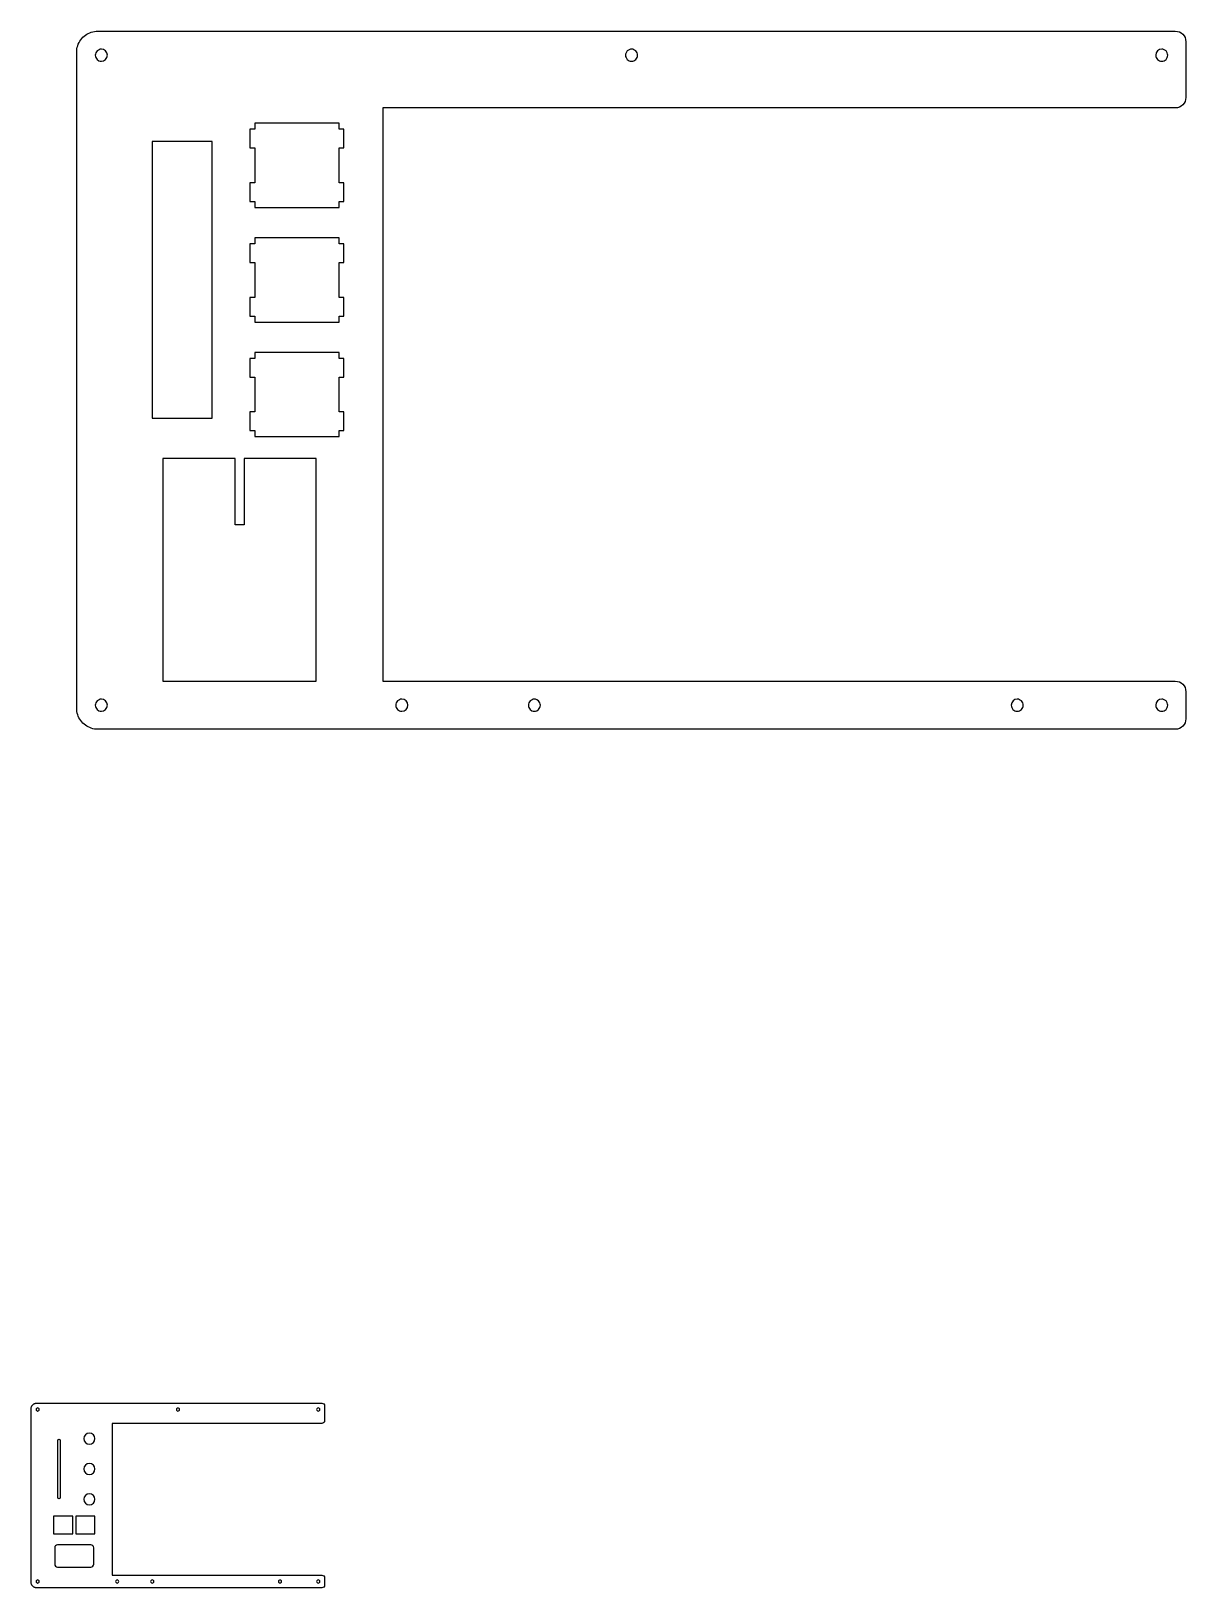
# Model space of a CAD drawing. Extents: x 9 to 734, y 30 to 1008.
import ezdxf

# ---------------------------------------------------------------- set-up
doc = ezdxf.new("R2010")
doc.units = 0

msp = doc.modelspace()

# ---------------------------------------------------------------- linework, layer by layer
at = {"layer": 'Layer 1'}
for p, q in [((46.955082, 1006.87149), (47.953129, 1007.15269)), ((47.953129, 1007.15269), (48.972659, 1007.35589)), ((48.972659, 1007.35589), (50.003909, 1007.47499)), ((50.003909, 1007.47499), (51.042969, 1007.51599)), ((51.042969, 1007.51599), (727.445, 1007.51599)), ((727.445, 1007.51599), (728.776473, 1007.379728)), ((728.776473, 1007.379728), (730.016365, 1006.993048)), ((37.97852, 996.36172), (38.177738, 997.37734)), ((38.177738, 997.37734), (38.460942, 998.3793)), ((38.460942, 998.3793), (38.820316, 999.35)), ((38.820316, 999.35), (39.255863, 1000.29529)), ((39.255863, 1000.29529), (39.761723, 1001.20349)), ((39.761723, 1001.20349), (40.339848, 1002.06489)), ((40.339848, 1002.06489), (40.982426, 1002.88129)), ((40.982426, 1002.88129), (41.689457, 1003.64489)), ((41.689457, 1003.64489), (42.449223, 1004.34809)), ((42.449223, 1004.34809), (43.265629, 1004.99449)), ((43.265629, 1004.99449), (44.130863, 1005.56879)), ((44.130863, 1005.56879), (45.039066, 1006.07849)), ((45.039066, 1006.07849), (45.97852, 1006.51209)), ((45.97852, 1006.51209), (46.955082, 1006.87149)), ((730.016365, 1006.993048), (731.138175, 1006.382496)), ((731.138175, 1006.382496), (732.115405, 1005.574619)), ((732.115405, 1005.574619), (732.921554, 1004.595963)), ((732.921554, 1004.595963), (733.530123, 1003.473075)), ((733.530123, 1003.473075), (733.914612, 1002.232502)), ((733.914612, 1002.232502), (734.04852, 1000.90079)), ((734.04852, 1000.90079), (734.04852, 965.88129)), ((37.8125, 994.28945), (37.85352, 995.32851)), ((37.8125, 582.27145), (37.8125, 994.28945)), ((37.85352, 995.32851), (37.97852, 996.36172)), ((49.580751, 993.15464), (49.50393, 992.393)), ((49.50393, 992.393), (49.579329, 991.638146)), ((49.579329, 991.638146), (49.795765, 990.93417)), ((49.800987, 993.864034), (49.580751, 993.15464)), ((49.795765, 990.93417), (50.592914, 989.738491)), ((50.610929, 995.065301), (49.800987, 993.864034)), ((50.592914, 989.738491), (51.777701, 988.925242)), ((51.812196, 995.875243), (50.610929, 995.065301)), ((51.777701, 988.925242), (52.478685, 988.699302)), ((52.52159, 996.095479), (51.812196, 995.875243)), ((52.478685, 988.699302), (53.23245, 988.6137)), ((53.28323, 996.1723), (52.52159, 996.095479)), ((53.2324, 988.6137), (53.2344, 988.6137)), ((53.23245, 988.6137), (53.2324, 988.6137)), ((53.2344, 988.6137), (53.28323, 988.6137)), ((54.730069, 995.885116), (53.28323, 996.1723)), ((53.28323, 988.6137), (54.730069, 988.900884)), ((55.956792, 995.065991), (54.730069, 995.885116)), ((54.730069, 988.900884), (55.956792, 989.720009)), ((56.77655, 993.83969), (55.956792, 995.065991)), ((55.956792, 989.720009), (56.77655, 990.94631)), ((57.06448, 992.393), (56.77655, 993.83969)), ((56.77655, 990.94631), (57.06448, 992.393)), ((382.406721, 993.15464), (382.3299, 992.393)), ((382.3299, 992.393), (382.405298, 991.638147)), ((382.405298, 991.638147), (382.621734, 990.934173)), ((382.626957, 993.864034), (382.406721, 993.15464)), ((382.621734, 990.934173), (383.418881, 989.738495)), ((383.436899, 995.065301), (382.626957, 993.864034)), ((383.418881, 989.738495), (384.603664, 988.925244)), ((384.638166, 995.875243), (383.436899, 995.065301)), ((384.603664, 988.925244), (385.304647, 988.699304)), ((385.34756, 996.095479), (384.638166, 995.875243)), ((385.304647, 988.699304), (386.05841, 988.6137)), ((386.1092, 996.1723), (385.34756, 996.095479)), ((386.0584, 988.6137), (386.0604, 988.6137)), ((386.05841, 988.6137), (386.0584, 988.6137)), ((386.0604, 988.6137), (386.1092, 988.6137)), ((386.870839, 996.095478), (386.1092, 996.1723)), ((386.1092, 988.6137), (386.870839, 988.690522)), ((387.580231, 995.87524), (386.870839, 996.095478)), ((386.870839, 988.690522), (387.580231, 988.91076)), ((388.781495, 995.065298), (387.580231, 995.87524)), ((387.580231, 988.91076), (388.781495, 989.720702)), ((389.591434, 993.864032), (388.781495, 995.065298)), ((388.781495, 989.720702), (389.591434, 990.921968)), ((389.81167, 993.154639), (389.591434, 993.864032)), ((389.591434, 990.921968), (389.81167, 991.631361)), ((389.88849, 992.393), (389.81167, 993.154639)), ((389.81167, 991.631361), (389.88849, 992.393)), ((715.43788, 993.83969), (715.14995, 992.393)), ((715.14995, 992.393), (715.225349, 991.638146)), ((715.225349, 991.638146), (715.441785, 990.93417)), ((716.257638, 995.065991), (715.43788, 993.83969)), ((715.441785, 990.93417), (716.238934, 989.738491)), ((716.238934, 989.738491), (717.423721, 988.925242)), ((717.484361, 995.885116), (716.257638, 995.065991)), ((717.423721, 988.925242), (718.124705, 988.699302)), ((718.9312, 996.1723), (717.484361, 995.885116)), ((718.124705, 988.699302), (718.87847, 988.6137)), ((718.8784, 988.6137), (718.8804, 988.6137)), ((718.87847, 988.6137), (718.8784, 988.6137)), ((718.8804, 988.6137), (718.9312, 988.6137)), ((719.69284, 996.095479), (718.9312, 996.1723)), ((718.9312, 988.6137), (719.69284, 988.690521)), ((720.402234, 995.875243), (719.69284, 996.095479)), ((719.69284, 988.690521), (720.402234, 988.910757)), ((721.603501, 995.065301), (720.402234, 995.875243)), ((720.402234, 988.910757), (721.603501, 989.720699)), ((722.413443, 993.864034), (721.603501, 995.065301)), ((721.603501, 989.720699), (722.413443, 990.921966)), ((722.633679, 993.15464), (722.413443, 993.864034)), ((722.413443, 990.921966), (722.633679, 991.63136)), ((722.7105, 992.393), (722.633679, 993.15464)), ((722.633679, 991.63136), (722.7105, 992.393)), ((727.43328, 959.27777), (230.043, 959.27777)), ((230.043, 959.27777), (230.043, 599.271)), ((728.764998, 959.411671), (727.43328, 959.27777)), ((730.005578, 959.796155), (728.764998, 959.411671)), ((731.128472, 960.404722), (730.005578, 959.796155)), ((732.107135, 961.210871), (731.128472, 960.404722)), ((732.915018, 962.188102), (732.107135, 961.210871)), ((733.525574, 963.309916), (732.915018, 962.188102)), ((733.912257, 964.549812), (733.525574, 963.309916)), ((734.04852, 965.88129), (733.912257, 964.549812)), ((202.5078, 949.7328), (149.594, 949.7328)), ((149.594, 949.7328), (149.594, 945.9535)), ((202.5078, 945.9535), (202.5078, 949.7328)), ((149.594, 945.9535), (146.57447, 945.9535)), ((146.57447, 945.9535), (146.57447, 934.2367)), ((205.53124, 945.9535), (202.5078, 945.9535)), ((205.53124, 934.2367), (205.53124, 945.9535)), ((122.949, 938.207), (85.1543, 938.207)), ((85.1543, 938.207), (85.1543, 764.348)), ((122.949, 764.348), (122.949, 938.207)), ((146.57447, 934.2367), (149.594, 934.2367)), ((149.594, 934.2367), (149.594, 912.3168)), ((202.5078, 912.3168), (202.5078, 934.2367)), ((202.5078, 934.2367), (205.53124, 934.2367)), ((149.594, 912.3168), (146.57447, 912.3168)), ((146.57447, 912.3168), (146.57447, 900.6)), ((205.53124, 912.3168), (202.5078, 912.3168)), ((205.53124, 900.6), (205.53124, 912.3168)), ((146.57447, 900.6), (149.594, 900.6)), ((149.594, 900.6), (149.5937, 896.8207)), ((202.5078, 896.8207), (202.5078, 900.6)), ((202.5078, 900.6), (205.53124, 900.6)), ((149.5937, 896.8207), (202.5078, 896.8207)), ((149.596, 873.9535), (146.57452, 873.9535)), ((146.57452, 873.9535), (146.57452, 862.2367)), ((202.5098, 877.7328), (149.596, 877.7328)), ((149.596, 877.7328), (149.596, 873.9535)), ((202.5098, 873.9535), (202.5098, 877.7328)), ((205.53323, 873.9535), (202.5098, 873.9535)), ((205.53323, 862.2367), (205.53323, 873.9535)), ((146.57452, 862.2367), (149.596, 862.2367)), ((149.596, 862.2367), (149.596, 840.312)), ((202.5098, 840.3129), (202.5098, 862.2367)), ((202.5098, 862.2367), (205.53323, 862.2367)), ((149.596, 840.312), (146.57452, 840.312)), ((146.57452, 840.312), (146.57452, 828.5991)), ((205.53323, 840.3129), (202.5098, 840.3129)), ((205.53323, 828.6), (205.53323, 840.3129)), ((146.57452, 828.5991), (149.596, 828.5991)), ((149.596, 828.5991), (149.5957, 824.8207)), ((149.5957, 824.8207), (202.5098, 824.8207)), ((202.5098, 824.8207), (202.5098, 828.6)), ((202.5098, 828.6), (205.53323, 828.6)), ((149.596, 801.9528), (146.57452, 801.9528)), ((146.57452, 801.9528), (146.57452, 790.236)), ((202.5101, 805.7321), (149.596, 805.7321)), ((149.596, 805.7321), (149.596, 801.9528)), ((202.5101, 801.9528), (202.5101, 805.7321)), ((205.53353, 801.9528), (202.5101, 801.9528)), ((205.53353, 790.236), (205.53353, 801.9528)), ((146.57452, 790.236), (149.596, 790.236)), ((149.596, 790.236), (149.596, 768.3161)), ((202.5101, 768.3161), (202.5101, 790.236)), ((202.5101, 790.236), (205.53353, 790.236)), ((85.1543, 764.348), (122.949, 764.348)), ((149.596, 768.3161), (146.57452, 768.3161)), ((146.57452, 768.3161), (146.57452, 756.5993)), ((205.53353, 768.3161), (202.5101, 768.3161)), ((205.53353, 756.5993), (205.53353, 768.3161)), ((146.57452, 756.5993), (149.596, 756.5993)), ((149.596, 756.5993), (149.596, 752.82)), ((202.5101, 752.82), (202.5101, 756.5993)), ((202.5101, 756.5993), (205.53353, 756.5993)), ((149.596, 752.82), (202.5101, 752.82)), ((137.21098, 739.10985), (91.8574, 739.10985)), ((91.8574, 739.10985), (91.8574, 735.3325)), ((91.8574, 735.3325), (91.8574, 697.5376)), ((137.21098, 697.53755), (137.21098, 739.10985)), ((188.2344, 739.10985), (142.8809, 739.10985)), ((142.8809, 739.10985), (142.8809, 697.53755)), ((188.2344, 735.3325), (188.2344, 739.10985)), ((188.2344, 697.5356), (188.2344, 735.3325)), ((91.8574, 697.5376), (91.8574, 697.5356)), ((91.8574, 697.5356), (91.8574, 599.27)), ((142.8809, 697.53755), (137.21098, 697.53755)), ((188.2344, 599.27), (188.2344, 697.5356)), ((91.8574, 599.27), (188.2344, 599.27)), ((230.043, 599.271), (727.445, 599.271)), ((727.445, 599.271), (728.776477, 599.134738)), ((728.776477, 599.134738), (730.016372, 598.748055)), ((730.016372, 598.748055), (731.138185, 598.1375)), ((731.138185, 598.1375), (732.115416, 597.329618)), ((732.115416, 597.329618), (732.921565, 596.350957)), ((50.610942, 586.820695), (49.801, 585.619431)), ((51.812208, 587.630634), (50.610942, 586.820695)), ((52.521601, 587.85087), (51.812208, 587.630634)), ((53.28324, 587.92769), (52.521601, 587.85087)), ((54.730076, 587.640507), (53.28324, 587.92769)), ((55.956798, 586.821384), (54.730076, 587.640507)), ((56.776557, 585.595087), (55.956798, 586.821384)), ((239.220059, 586.822701), (238.410117, 585.621434)), ((240.421326, 587.632643), (239.220059, 586.822701)), ((241.13072, 587.852879), (240.421326, 587.632643)), ((241.89236, 587.9297), (241.13072, 587.852879)), ((243.339199, 587.642516), (241.89236, 587.9297)), ((244.565922, 586.823391), (243.339199, 587.642516)), ((245.38568, 585.59709), (244.565922, 586.823391)), ((322.434962, 586.820695), (321.62502, 585.619431)), ((323.636228, 587.630634), (322.434962, 586.820695)), ((324.345621, 587.85087), (323.636228, 587.630634)), ((325.10726, 587.92769), (324.345621, 587.85087)), ((325.868899, 587.85087), (325.10726, 587.92769)), ((326.578292, 587.630634), (325.868899, 587.85087)), ((327.779558, 586.820695), (326.578292, 587.630634)), ((328.5895, 585.619431), (327.779558, 586.820695)), ((625.552602, 586.821384), (624.732843, 585.595087)), ((626.779324, 587.640507), (625.552602, 586.821384)), ((628.22616, 587.92769), (626.779324, 587.640507)), ((628.987799, 587.85087), (628.22616, 587.92769)), ((629.697192, 587.630634), (628.987799, 587.85087)), ((630.898458, 586.820695), (629.697192, 587.630634)), ((631.7084, 585.619431), (630.898458, 586.820695)), ((716.257702, 586.821384), (715.437943, 585.595087)), ((717.484424, 587.640507), (716.257702, 586.821384)), ((718.93126, 587.92769), (717.484424, 587.640507)), ((719.692899, 587.85087), (718.93126, 587.92769)), ((720.402292, 587.630634), (719.692899, 587.85087)), ((721.603558, 586.820695), (720.402292, 587.630634)), ((722.4135, 585.619431), (721.603558, 586.820695)), ((732.921565, 596.350957), (733.530132, 595.228064)), ((733.530132, 595.228064), (733.914617, 593.987486)), ((733.914617, 593.987486), (734.04852, 592.65577)), ((734.04852, 592.65577), (734.04852, 575.64597)), ((37.84961, 581.23239), (37.8125, 582.27145)), ((37.976563, 580.20114), (37.84961, 581.23239)), ((38.175782, 579.17966), (37.976563, 580.20114)), ((38.457032, 578.18161), (38.175782, 579.17966)), ((38.816407, 577.207), (38.457032, 578.18161)), ((39.251954, 576.26559), (38.816407, 577.207)), ((49.580762, 584.910039), (49.50394, 584.1484)), ((49.50394, 584.1484), (49.579339, 583.393546)), ((49.579339, 583.393546), (49.795775, 582.68957)), ((49.801, 585.619431), (49.580762, 584.910039)), ((49.795775, 582.68957), (50.592924, 581.493891)), ((50.592924, 581.493891), (51.777711, 580.680642)), ((51.777711, 580.680642), (52.478695, 580.454702)), ((52.478695, 580.454702), (53.23246, 580.3691)), ((53.23246, 580.3691), (53.28324, 580.3691)), ((53.23246, 580.3691), (53.23246, 580.3691)), ((53.28324, 580.3691), (54.730079, 580.656284)), ((54.730079, 580.656284), (55.956802, 581.475409)), ((55.956802, 581.475409), (56.77656, 582.70171)), ((57.06449, 584.1484), (56.776557, 585.595087)), ((56.77656, 582.70171), (57.06449, 584.1484)), ((238.189881, 584.91204), (238.11306, 584.1504)), ((238.11306, 584.1504), (238.188459, 583.395546)), ((238.188459, 583.395546), (238.404895, 582.69157)), ((238.410117, 585.621434), (238.189881, 584.91204)), ((238.404895, 582.69157), (239.202044, 581.495891)), ((239.202044, 581.495891), (240.386831, 580.682642)), ((240.386831, 580.682642), (241.087815, 580.456702)), ((241.087815, 580.456702), (241.84158, 580.3711)), ((241.84156, 580.3711), (241.89236, 580.3711)), ((241.84158, 580.3711), (241.84156, 580.3711)), ((241.89236, 580.3711), (243.339199, 580.658284)), ((243.339199, 580.658284), (244.565922, 581.477409)), ((244.565922, 581.477409), (245.38568, 582.70371)), ((245.67361, 584.1504), (245.38568, 585.59709)), ((245.38568, 582.70371), (245.67361, 584.1504)), ((321.404782, 584.910039), (321.32796, 584.1484)), ((321.32796, 584.1484), (321.403359, 583.393546)), ((321.403359, 583.393546), (321.619795, 582.68957)), ((321.62502, 585.619431), (321.404782, 584.910039)), ((321.619795, 582.68957), (322.416944, 581.493891)), ((322.416944, 581.493891), (323.601731, 580.680642)), ((323.601731, 580.680642), (324.302715, 580.454702)), ((324.302715, 580.454702), (325.05648, 580.3691)), ((325.05646, 580.3691), (325.10726, 580.3691)), ((325.05648, 580.3691), (325.05646, 580.3691)), ((325.10726, 580.3691), (325.8689, 580.445921)), ((325.8689, 580.445921), (326.578294, 580.666157)), ((326.578294, 580.666157), (327.779561, 581.476099)), ((327.779561, 581.476099), (328.589503, 582.677366)), ((328.809738, 584.910039), (328.5895, 585.619431)), ((328.589503, 582.677366), (328.809739, 583.38676)), ((328.88656, 584.1484), (328.809738, 584.910039)), ((328.809739, 583.38676), (328.88656, 584.1484)), ((624.732843, 585.595087), (624.44491, 584.1484)), ((624.44491, 584.1484), (624.520309, 583.393546)), ((624.520309, 583.393546), (624.736745, 582.68957)), ((624.736745, 582.68957), (625.533894, 581.493891)), ((625.533894, 581.493891), (626.718681, 580.680642)), ((626.718681, 580.680642), (627.419665, 580.454702)), ((627.419665, 580.454702), (628.17343, 580.3691)), ((628.17343, 580.3691), (628.17346, 580.3691)), ((628.17346, 580.3691), (628.22616, 580.3691)), ((628.22616, 580.3691), (628.9878, 580.445921)), ((628.9878, 580.445921), (629.697194, 580.666157)), ((629.697194, 580.666157), (630.898461, 581.476099)), ((630.898461, 581.476099), (631.708403, 582.677366)), ((631.928638, 584.910039), (631.7084, 585.619431)), ((631.708403, 582.677366), (631.928639, 583.38676)), ((632.00546, 584.1484), (631.928638, 584.910039)), ((631.928639, 583.38676), (632.00546, 584.1484)), ((715.437943, 585.595087), (715.15001, 584.1484)), ((715.15001, 584.1484), (715.225409, 583.393546)), ((715.225409, 583.393546), (715.441845, 582.68957)), ((715.441845, 582.68957), (716.238994, 581.493891)), ((716.238994, 581.493891), (717.423781, 580.680642)), ((717.423781, 580.680642), (718.124765, 580.454702)), ((718.124765, 580.454702), (718.87853, 580.3691)), ((718.87853, 580.3691), (718.87856, 580.3691)), ((718.87856, 580.3691), (718.93126, 580.3691)), ((718.93126, 580.3691), (719.6929, 580.445921)), ((719.6929, 580.445921), (720.402294, 580.666157)), ((720.402294, 580.666157), (721.603561, 581.476099)), ((721.603561, 581.476099), (722.413503, 582.677366)), ((722.633738, 584.910039), (722.4135, 585.619431)), ((722.413503, 582.677366), (722.633739, 583.38676)), ((722.71056, 584.1484), (722.633738, 584.910039)), ((722.633739, 583.38676), (722.71056, 584.1484)), ((39.757813, 575.35935), (39.251954, 576.26559)), ((40.335939, 574.49411), (39.757813, 575.35935)), ((40.978517, 573.6777), (40.335939, 574.49411)), ((41.685548, 572.91794), (40.978517, 573.6777)), ((42.445313, 572.21091), (41.685548, 572.91794)), ((43.26172, 571.56833), (42.445313, 572.21091)), ((44.126954, 570.9902), (43.26172, 571.56833)), ((45.035157, 570.48435), (44.126954, 570.9902)), ((45.97461, 570.0488), (45.035157, 570.48435)), ((46.951173, 569.68942), (45.97461, 570.0488)), ((47.94922, 569.40622), (46.951173, 569.68942)), ((48.96875, 569.207), (47.94922, 569.40622)), ((50, 569.082), (48.96875, 569.207)), ((51.0391, 569.039), (50, 569.082)), ((727.43328, 569.04246), (51.0391, 569.039)), ((728.764997, 569.176361), (727.43328, 569.04246)), ((730.005575, 569.560844), (728.764997, 569.176361)), ((731.128469, 570.16941), (730.005575, 569.560844)), ((732.107131, 570.975557), (731.128469, 570.16941)), ((732.915014, 571.952787), (732.107131, 570.975557)), ((733.525571, 573.074599), (732.915014, 571.952787)), ((733.912256, 574.314493), (733.525571, 573.074599)), ((734.04852, 575.64597), (733.912256, 574.314493)), ((9.220089, 142.307), (9.230939, 142.58192)), ((9.220089, 33.28901), (9.220089, 142.307)), ((9.230939, 142.58192), (9.264009, 142.85529)), ((9.264009, 142.85529), (9.316719, 143.12401)), ((9.316719, 143.12401), (9.391649, 143.38911)), ((9.391649, 143.38911), (9.486729, 143.64594)), ((9.486729, 143.64594), (9.601968, 143.89605)), ((9.601968, 143.89605), (9.73581, 144.13635)), ((9.73581, 144.13635), (9.888772, 144.36424)), ((9.888772, 144.36424), (10.058787, 144.58025)), ((10.058787, 144.58025), (10.245856, 144.78231)), ((10.245856, 144.78231), (10.446877, 144.96834)), ((10.446877, 144.96834), (10.662885, 145.13991)), ((10.662885, 145.13991), (10.891811, 145.29183)), ((10.891811, 145.29183), (11.132107, 145.42671)), ((11.132107, 145.42671), (11.38067, 145.54143)), ((11.38067, 145.54143), (11.639052, 145.63653)), ((11.639052, 145.63653), (11.903119, 145.71093)), ((11.903119, 145.71093), (12.17287, 145.76413)), ((12.17287, 145.76413), (12.445722, 145.79613)), ((12.389476, 142.18769), (12.313479, 141.80488)), ((12.313479, 141.80488), (12.390705, 141.418895)), ((12.606205, 142.512258), (12.389476, 142.18769)), ((12.390705, 141.418895), (12.601619, 141.102539)), ((12.445722, 145.79613), (12.72064, 145.80693)), ((12.601619, 141.102539), (12.91509, 140.887368)), ((12.930658, 142.729149), (12.606205, 142.512258)), ((12.72064, 145.80693), (191.685, 145.80693)), ((12.91509, 140.887368), (13.299982, 140.80494)), ((13.313417, 142.80533), (12.930658, 142.729149)), ((13.299977, 140.80494), (13.313417, 140.80494)), ((13.299982, 140.80494), (13.299977, 140.80494)), ((13.696336, 142.729299), (13.313417, 142.80533)), ((13.313417, 140.80494), (13.696219, 140.880922)), ((13.696219, 140.880922), (14.020786, 141.097647)), ((14.020966, 142.512443), (13.696336, 142.729299)), ((14.020786, 141.097647), (14.237684, 141.422106)), ((14.23783, 142.187811), (14.020966, 142.512443)), ((14.237684, 141.422106), (14.313877, 141.80488)), ((14.313877, 141.80488), (14.23783, 142.187811)), ((100.449734, 142.187691), (100.373737, 141.80488)), ((100.373737, 141.80488), (100.450963, 141.418896)), ((100.666464, 142.512259), (100.449734, 142.187691)), ((100.450963, 141.418896), (100.661876, 141.10254)), ((100.661876, 141.10254), (100.975346, 140.887369)), ((100.990917, 142.72915), (100.666464, 142.512259)), ((100.975346, 140.887369), (101.360237, 140.80494)), ((101.373677, 142.80533), (100.990917, 142.72915)), ((101.360237, 140.80494), (101.360277, 140.80494)), ((101.360277, 140.80494), (101.373677, 140.80494)), ((101.756437, 142.72915), (101.373677, 142.80533)), ((101.373677, 140.80494), (101.762879, 140.883535)), ((102.08089, 142.512259), (101.756437, 142.72915)), ((101.762879, 140.883535), (102.08071, 141.097831)), ((102.08071, 141.097831), (102.295009, 141.415666)), ((102.29762, 142.187691), (102.08089, 142.512259)), ((102.295009, 141.415666), (102.373617, 141.80488)), ((102.373617, 141.80488), (102.29762, 142.187691)), ((188.508464, 142.187811), (188.432417, 141.80488)), ((188.432417, 141.80488), (188.509644, 141.418894)), ((188.725328, 142.512443), (188.508464, 142.187811)), ((188.509644, 141.418894), (188.72056, 141.102537)), ((188.72056, 141.102537), (189.034032, 140.887366)), ((189.049958, 142.729299), (188.725328, 142.512443)), ((189.034032, 140.887366), (189.418927, 140.80494)), ((189.432877, 142.80533), (189.049958, 142.729299)), ((189.418927, 140.80494), (189.418977, 140.80494)), ((189.418977, 140.80494), (189.432877, 140.80494)), ((189.815637, 142.72915), (189.432877, 142.80533)), ((189.432877, 140.80494), (189.822079, 140.883535)), ((190.14009, 142.512259), (189.815637, 142.72915)), ((189.822079, 140.883535), (190.13991, 141.097831)), ((190.13991, 141.097831), (190.354209, 141.415666)), ((190.35682, 142.187691), (190.14009, 142.512259)), ((190.354209, 141.415666), (190.432817, 141.80488)), ((190.432817, 141.80488), (190.35682, 142.187691)), ((191.685, 145.80693), (192.365325, 145.668568)), ((192.365325, 145.668568), (192.920688, 145.293276)), ((192.920688, 145.293276), (193.295003, 144.737241)), ((193.295003, 144.737241), (193.43218, 144.05665)), ((193.43218, 144.05665), (193.43218, 134.79055)), ((191.6819, 133.04337), (60.0811, 133.04337)), ((60.0811, 133.04337), (60.0811, 37.7874)), ((192.362469, 133.180525), (191.6819, 133.04337)), ((192.918497, 133.554833), (192.362469, 133.180525)), ((193.293797, 134.110204), (192.918497, 133.554833)), ((193.43218, 134.79055), (193.293797, 134.110204)), ((25.994103, 122.719681), (25.745728, 122.11772)), ((25.745728, 122.11772), (25.745728, 86.817)), ((26.595806, 122.96831), (25.994103, 122.719681)), ((26.895013, 122.96831), (26.595806, 122.96831)), ((27.497009, 122.719681), (26.895013, 122.96831)), ((27.745606, 122.11772), (27.497009, 122.719681)), ((27.745606, 86.81702), (27.745606, 122.11772)), ((42.57072, 124.880501), (42.295637, 123.51811)), ((42.295637, 123.51811), (42.561942, 122.178522)), ((42.561942, 122.178522), (43.320629, 121.042845)), ((43.320816, 125.993033), (42.57072, 124.880501)), ((43.320629, 121.042845), (44.456176, 120.284002)), ((44.433333, 126.743114), (43.320816, 125.993033)), ((45.795677, 127.01815), (44.433333, 126.743114)), ((44.456176, 120.284002), (45.795677, 120.01754)), ((47.158024, 126.743116), (45.795677, 127.01815)), ((45.795677, 120.01754), (47.135181, 120.283999)), ((45.795677, 120.01754), (45.795677, 120.01754)), ((47.135181, 120.283999), (48.270732, 121.042841)), ((48.270544, 125.993036), (47.158024, 126.743116)), ((49.020643, 124.880503), (48.270544, 125.993036)), ((48.270732, 121.042841), (49.029421, 122.17852)), ((49.295727, 123.51811), (49.020643, 124.880503)), ((49.029421, 122.17852), (49.295727, 123.51811)), ((44.433859, 107.692076), (43.321339, 106.941996)), ((45.796206, 107.96711), (44.433859, 107.692076)), ((47.15855, 107.692074), (45.796206, 107.96711)), ((48.271067, 106.941993), (47.15855, 107.692074)), ((42.57124, 105.829463), (42.296156, 104.46707)), ((42.296156, 104.46707), (42.571387, 103.104841)), ((43.321339, 106.941996), (42.57124, 105.829463)), ((42.571387, 103.104841), (43.321519, 101.992473)), ((43.321519, 101.992473), (44.433982, 101.242522)), ((44.433982, 101.242522), (45.796206, 100.96754)), ((45.796206, 100.96754), (47.158427, 101.242525)), ((45.796206, 100.96754), (45.796206, 100.96754)), ((47.158427, 101.242525), (48.270886, 101.992477)), ((48.270886, 101.992477), (49.021016, 103.104843)), ((49.021163, 105.829461), (48.271067, 106.941993)), ((49.021016, 103.104843), (49.296246, 104.46707)), ((49.296246, 104.46707), (49.021163, 105.829461)), ((44.433856, 88.641605), (43.321335, 87.891523)), ((45.796206, 88.91664), (44.433856, 88.641605)), ((47.158553, 88.641603), (45.796206, 88.91664)), ((48.27107, 87.891519), (47.158553, 88.641603)), ((25.745728, 86.817), (25.994103, 86.215295)), ((25.994103, 86.215295), (26.595806, 85.96693)), ((26.595806, 85.96694), (26.895013, 85.96694)), ((26.595806, 85.96693), (26.595806, 85.96694)), ((26.895013, 85.96694), (27.497009, 86.21531)), ((27.497009, 86.21531), (27.745606, 86.81702)), ((42.571237, 86.778986), (42.296156, 85.41659)), ((42.296156, 85.41659), (42.57124, 84.054197)), ((43.321335, 87.891523), (42.571237, 86.778986)), ((42.57124, 84.054197), (43.321339, 82.941664)), ((43.321339, 82.941664), (44.433859, 82.191584)), ((44.433859, 82.191584), (45.796206, 81.91655)), ((45.796206, 81.91655), (47.15855, 82.191586)), ((45.796206, 81.91655), (45.796206, 81.91655)), ((47.15855, 82.191586), (48.271067, 82.941667)), ((48.271067, 82.941667), (49.021163, 84.054199)), ((49.021166, 86.778984), (48.27107, 87.891519)), ((49.021163, 84.054199), (49.296246, 85.41659)), ((49.296246, 85.41659), (49.021166, 86.778984)), ((35.319366, 74.78881), (23.3195, 74.78881)), ((23.3195, 74.78881), (23.3195, 74.18885)), ((23.3195, 74.18885), (23.319566, 63.78895)), ((35.319366, 74.18885), (35.319366, 74.78881)), ((35.319366, 63.78895), (35.319366, 74.18885)), ((37.219471, 74.18885), (37.219466, 63.78895)), ((37.22, 74.18885), (37.219471, 74.18885)), ((49.219767, 74.78881), (37.22, 74.78881)), ((37.22, 74.78881), (37.22, 74.18885)), ((49.219767, 74.18885), (49.219767, 74.78881)), ((49.219767, 63.78895), (49.219767, 74.18885)), ((23.319566, 63.78895), (35.319366, 63.78895)), ((37.219466, 63.78895), (37.219995, 63.78895)), ((37.219995, 63.78895), (37.419467, 63.78895)), ((37.419467, 63.78895), (49.219767, 63.78895)), ((24.137362, 55.685382), (23.99081, 54.95584)), ((23.99081, 54.95584), (23.99081, 44.69654)), ((24.537505, 56.279845), (24.137362, 55.685382)), ((25.131973, 56.679976), (24.537505, 56.279845)), ((25.8615, 56.82652), (25.131973, 56.679976)), ((46.619926, 56.82652), (25.8615, 56.82652)), ((47.349454, 56.679976), (46.619926, 56.82652)), ((47.943922, 56.279845), (47.349454, 56.679976)), ((48.344065, 55.685382), (47.943922, 56.279845)), ((48.490616, 54.95584), (48.344065, 55.685382)), ((48.490616, 44.69654), (48.490616, 54.95584)), ((23.99081, 44.69654), (24.137361, 43.966992)), ((24.137361, 43.966992), (24.537504, 43.372526)), ((24.537504, 43.372526), (25.131973, 42.972395)), ((25.131973, 42.972395), (25.8615, 42.82585)), ((25.8615, 42.82585), (25.861526, 42.82585)), ((25.861526, 42.82585), (46.619926, 42.82585)), ((46.619926, 42.82585), (47.349453, 42.972395)), ((47.349453, 42.972395), (47.943921, 43.372526)), ((47.943921, 43.372526), (48.344064, 43.966992)), ((48.344064, 43.966992), (48.490616, 44.69654)), ((9.229889, 33.01409), (9.220089, 33.28901)), ((9.262959, 32.74124), (9.229889, 33.01409)), ((9.315669, 32.47097), (9.262959, 32.74124)), ((9.390599, 32.2069), (9.315669, 32.47097)), ((9.485689, 31.94904), (9.390599, 32.2069)), ((9.600927, 31.69996), (9.485689, 31.94904)), ((9.734769, 31.46018), (9.600927, 31.69996)), ((9.887731, 31.23125), (9.734769, 31.46018)), ((10.057747, 31.01524), (9.887731, 31.23125)), ((10.244815, 30.81422), (10.057747, 31.01524)), ((10.445837, 30.62715), (10.244815, 30.81422)), ((10.661844, 30.45714), (10.445837, 30.62715)), ((10.890771, 30.30418), (10.661844, 30.45714)), ((11.131066, 30.17034), (10.890771, 30.30418)), ((11.37963, 30.0551), (11.131066, 30.17034)), ((11.638012, 29.96), (11.37963, 30.0551)), ((11.902079, 29.8851), (11.638012, 29.96)), ((12.171829, 29.8329), (11.902079, 29.8851)), ((12.444681, 29.7993), (12.171829, 29.8329)), ((12.389425, 34.1684), (12.313428, 33.78559)), ((12.313428, 33.78559), (12.390654, 33.399605)), ((12.606154, 34.492968), (12.389425, 34.1684)), ((12.390654, 33.399605), (12.601568, 33.083249)), ((12.7196, 29.7879), (12.444681, 29.7993)), ((12.601568, 33.083249), (12.915039, 32.868078)), ((12.930607, 34.709859), (12.606154, 34.492968)), ((191.6819, 29.78892), (12.7196, 29.7879)), ((12.915039, 32.868078), (13.299931, 32.78565)), ((13.313366, 34.78604), (12.930607, 34.709859)), ((13.299926, 32.78565), (13.313366, 32.78565)), ((13.299931, 32.78565), (13.299926, 32.78565)), ((13.696285, 34.710009), (13.313366, 34.78604)), ((13.313366, 32.78565), (13.696168, 32.861632)), ((13.696168, 32.861632), (14.020735, 33.078357)), ((14.020915, 34.493153), (13.696285, 34.710009)), ((14.020735, 33.078357), (14.237633, 33.402816)), ((14.237779, 34.168521), (14.020915, 34.493153)), ((14.237633, 33.402816), (14.313826, 33.78559)), ((14.313826, 33.78559), (14.237779, 34.168521)), ((60.0811, 37.7874), (191.685, 37.7874)), ((62.295037, 34.175801), (62.216426, 33.78659)), ((62.216426, 33.78659), (62.293652, 33.400605)), ((62.293652, 33.400605), (62.504567, 33.084249)), ((62.509337, 34.493633), (62.295037, 34.175801)), ((62.504567, 33.084249), (62.818037, 32.869078)), ((62.827167, 34.707926), (62.509337, 34.493633)), ((62.818037, 32.869078), (63.20293, 32.78665)), ((63.216366, 34.78652), (62.827167, 34.707926)), ((63.202926, 32.78665), (63.216366, 32.78665)), ((63.20293, 32.78665), (63.202926, 32.78665)), ((63.599165, 34.710539), (63.216366, 34.78652)), ((63.216366, 32.78665), (63.599168, 32.862632)), ((63.923731, 34.493817), (63.599165, 34.710539)), ((63.599168, 32.862632), (63.923735, 33.079357)), ((64.14063, 34.169361), (63.923731, 34.493817)), ((63.923735, 33.079357), (64.140633, 33.403816)), ((64.216826, 33.78659), (64.14063, 34.169361)), ((64.140633, 33.403816), (64.216826, 33.78659)), ((84.309626, 34.1684), (84.233629, 33.78559)), ((84.233629, 33.78559), (84.310855, 33.399606)), ((84.526355, 34.492968), (84.309626, 34.1684)), ((84.310855, 33.399606), (84.521769, 33.083249)), ((84.521769, 33.083249), (84.835239, 32.868078)), ((84.850807, 34.709859), (84.526355, 34.492968)), ((84.835239, 32.868078), (85.220131, 32.78565)), ((85.233566, 34.78604), (84.850807, 34.709859)), ((85.220126, 32.78565), (85.233566, 32.78565)), ((85.220131, 32.78565), (85.220126, 32.78565)), ((85.616326, 34.70986), (85.233566, 34.78604)), ((85.233566, 32.78565), (85.622768, 32.864245)), ((85.940779, 34.492969), (85.616326, 34.70986)), ((85.622768, 32.864245), (85.940599, 33.078541)), ((85.940599, 33.078541), (86.154898, 33.396376)), ((86.157509, 34.168401), (85.940779, 34.492969)), ((86.154898, 33.396376), (86.233506, 33.78559)), ((86.233506, 33.78559), (86.157509, 34.168401)), ((164.509313, 34.168521), (164.433266, 33.78559)), ((164.433266, 33.78559), (164.510493, 33.399604)), ((164.726177, 34.493153), (164.509313, 34.168521)), ((164.510493, 33.399604), (164.721409, 33.083247)), ((164.721409, 33.083247), (165.034881, 32.868076)), ((165.050807, 34.710009), (164.726177, 34.493153)), ((165.034881, 32.868076), (165.419776, 32.78565)), ((165.433726, 34.78604), (165.050807, 34.710009)), ((165.419776, 32.78565), (165.419826, 32.78565)), ((165.419826, 32.78565), (165.433726, 32.78565)), ((165.816486, 34.70986), (165.433726, 34.78604)), ((165.433726, 32.78565), (165.822928, 32.864245)), ((166.140939, 34.492969), (165.816486, 34.70986)), ((165.822928, 32.864245), (166.140759, 33.078541)), ((166.140759, 33.078541), (166.355058, 33.396376)), ((166.357669, 34.168401), (166.140939, 34.492969)), ((166.355058, 33.396376), (166.433666, 33.78559)), ((166.433666, 33.78559), (166.357669, 34.168401)), ((188.508413, 34.168521), (188.432366, 33.78559)), ((188.432366, 33.78559), (188.509593, 33.399604)), ((188.725277, 34.493153), (188.508413, 34.168521)), ((188.509593, 33.399604), (188.720509, 33.083247)), ((188.720509, 33.083247), (189.033981, 32.868076)), ((189.049907, 34.710009), (188.725277, 34.493153)), ((189.033981, 32.868076), (189.418876, 32.78565)), ((189.432826, 34.78604), (189.049907, 34.710009)), ((189.418876, 32.78565), (189.418926, 32.78565)), ((189.418926, 32.78565), (189.432826, 32.78565)), ((189.815586, 34.70986), (189.432826, 34.78604)), ((189.432826, 32.78565), (189.822028, 32.864245)), ((190.140039, 34.492969), (189.815586, 34.70986)), ((189.822028, 32.864245), (190.139859, 33.078541)), ((190.139859, 33.078541), (190.354158, 33.396376)), ((190.356769, 34.168401), (190.140039, 34.492969)), ((190.354158, 33.396376), (190.432766, 33.78559)), ((190.432766, 33.78559), (190.356769, 34.168401)), ((192.362469, 29.926075), (191.6819, 29.78892)), ((191.685, 37.7874), (192.365325, 37.649038)), ((192.918497, 30.300383), (192.362469, 29.926075)), ((192.365325, 37.649038), (192.920688, 37.273746)), ((193.293797, 30.855754), (192.918497, 30.300383)), ((192.920688, 37.273746), (193.295003, 36.717711)), ((193.43218, 31.5361), (193.293797, 30.855754)), ((193.295003, 36.717711), (193.43218, 36.03712)), ((193.43218, 36.03712), (193.43218, 31.5361))]:
    msp.add_line(p, q, dxfattribs=at)

doc.saveas('drawing.dxf')
